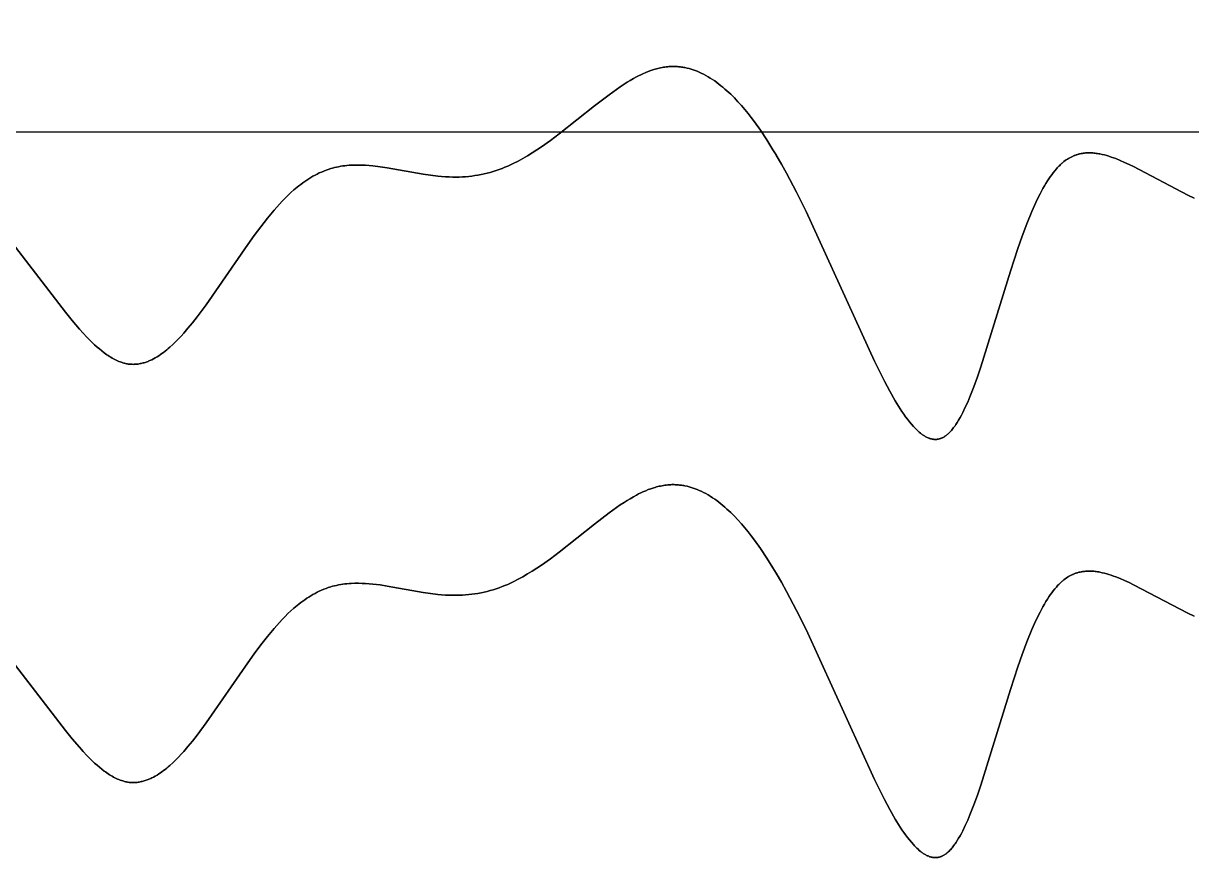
# Model space of a CAD drawing. Header units: feet. Extents: x 0 to 1.5, y 93.18 to 96.08.
# Drawn here: x 0.1875 to 0.375, y 93.2169 to 93.3508 of the extents above; entities that cross this region are included whole.
import ezdxf

# ---------------------------------------------------------------- set-up
doc = ezdxf.new("R2010")
doc.units = ezdxf.units.FT
doc.header["$MEASUREMENT"] = 0
doc.layers.add('Default', color=7, linetype='Continuous', true_color=0x000000)

msp = doc.modelspace()

# ---------------------------------------------------------------- linework, layer by layer
at = {"layer": 'Default'}
msp.add_lwpolyline([(0, 96), (1.5, 96), (1.5, 93.33333), (0, 93.33333)], close=True, dxfattribs=at)
for points in [[(0.18624, 93.31488), (0.19424, 93.30446), (0.19533, 93.30311), (0.19649, 93.30175), (0.19709, 93.30109), (0.1977, 93.30044), (0.19832, 93.29981), (0.19894, 93.29922), (0.19934, 93.29886), (0.19971, 93.29855), (0.20009, 93.29823), (0.20049, 93.29793), (0.20069, 93.29778), (0.20089, 93.29763), (0.2011, 93.29749), (0.20131, 93.29736), (0.20152, 93.29722), (0.20174, 93.2971), (0.20196, 93.29698), (0.20217, 93.29686), (0.2024, 93.29675), (0.20262, 93.29665), (0.20282, 93.29656), (0.20303, 93.29648), (0.20324, 93.29641), (0.20345, 93.29634), (0.2036, 93.2963), (0.20375, 93.29626), (0.20389, 93.29623), (0.20404, 93.29619), (0.20419, 93.29617), (0.20434, 93.29614), (0.2045, 93.29612), (0.20465, 93.29611), (0.20481, 93.29609), (0.20498, 93.29609), (0.20514, 93.29608), (0.2053, 93.29609), (0.20546, 93.29609), (0.20563, 93.29611), (0.20579, 93.29612), (0.20595, 93.29614), (0.20611, 93.29617), (0.20627, 93.2962), (0.20642, 93.29623), (0.20658, 93.29627), (0.20674, 93.29631), (0.2069, 93.29635), (0.20705, 93.2964), (0.20721, 93.29645), (0.20736, 93.29651), (0.20751, 93.29656), (0.20766, 93.29663), (0.20781, 93.29669), (0.20796, 93.29676), (0.2081, 93.29683), (0.20839, 93.29697), (0.20868, 93.29713), (0.20895, 93.29729), (0.20923, 93.29747), (0.2095, 93.29765), (0.20975, 93.29783), (0.21001, 93.29801), (0.21026, 93.29821), (0.21051, 93.2984), (0.21075, 93.29861), (0.21099, 93.29882), (0.21147, 93.29925), (0.21194, 93.2997), (0.21239, 93.30016), (0.21282, 93.30062), (0.21324, 93.30108), (0.21392, 93.30187), (0.21465, 93.30276), (0.21538, 93.30369), (0.21683, 93.30565), (0.2235, 93.31531), (0.22454, 93.31676), (0.2256, 93.31817), (0.22667, 93.31953), (0.22775, 93.32082), (0.22861, 93.32179), (0.22905, 93.32226), (0.22951, 93.32273), (0.22997, 93.32319), (0.23045, 93.32364), (0.23093, 93.32407), (0.23142, 93.32449), (0.23172, 93.32473), (0.23203, 93.32497), (0.23234, 93.3252), (0.23266, 93.32543), (0.23298, 93.32565), (0.2333, 93.32586), (0.23363, 93.32606), (0.23397, 93.32626), (0.23431, 93.32645), (0.23465, 93.32662), (0.235, 93.32679), (0.23535, 93.32695), (0.23571, 93.3271), (0.23608, 93.32724), (0.23644, 93.32737), (0.23682, 93.32749), (0.23713, 93.32758), (0.23743, 93.32766), (0.23776, 93.32774), (0.2381, 93.3278), (0.23843, 93.32786), (0.23876, 93.32792), (0.2391, 93.32796), (0.23943, 93.328), (0.23977, 93.32803), (0.24011, 93.32805), (0.24069, 93.32807), (0.24127, 93.32807), (0.24185, 93.32806), (0.24243, 93.32803), (0.24301, 93.32798), (0.24359, 93.32793), (0.24474, 93.32779), (0.24588, 93.32762), (0.25166, 93.3266), (0.25285, 93.32643), (0.25403, 93.32628), (0.25463, 93.32623), (0.25524, 93.32618), (0.25584, 93.32615), (0.25645, 93.32613), (0.25696, 93.32613), (0.25746, 93.32614), (0.25797, 93.32616), (0.25847, 93.3262), (0.25897, 93.32624), (0.25947, 93.3263), (0.25997, 93.32637), (0.26046, 93.32645), (0.26095, 93.32654), (0.26144, 93.32664), (0.26193, 93.32676), (0.26242, 93.32689), (0.2629, 93.32703), (0.26338, 93.32718), (0.26386, 93.32735), (0.26434, 93.32752), (0.26479, 93.3277), (0.26524, 93.3279), (0.26568, 93.3281), (0.26612, 93.32831), (0.2669, 93.3287), (0.26767, 93.32912), (0.26843, 93.32956), (0.26918, 93.33003), (0.26993, 93.33051), (0.27066, 93.331), (0.27208, 93.33201), (0.27348, 93.33306), (0.27919, 93.33757), (0.2815, 93.33935), (0.2827, 93.34021), (0.2833, 93.34063), (0.2839, 93.34103), (0.28439, 93.34134), (0.28489, 93.34165), (0.2854, 93.34194), (0.28591, 93.34222), (0.28625, 93.3424), (0.28659, 93.34256), (0.28693, 93.34272), (0.28738, 93.34292), (0.2878, 93.34309), (0.28823, 93.34325), (0.28867, 93.34339), (0.28889, 93.34346), (0.28911, 93.34352), (0.28933, 93.34358), (0.28955, 93.34363), (0.28978, 93.34368), (0.29, 93.34372), (0.29023, 93.34376), (0.29045, 93.34379), (0.29068, 93.34382), (0.29091, 93.34385), (0.29108, 93.34386), (0.29125, 93.34387), (0.29143, 93.34388), (0.2916, 93.34389), (0.29177, 93.34389), (0.29195, 93.34389), (0.29212, 93.34388), (0.29229, 93.34388), (0.29247, 93.34387), (0.29264, 93.34385), (0.29281, 93.34384), (0.29298, 93.34382), (0.29315, 93.34379), (0.29333, 93.34377), (0.2935, 93.34374), (0.29367, 93.34371), (0.29401, 93.34363), (0.29434, 93.34355), (0.29468, 93.34345), (0.29501, 93.34335), (0.29533, 93.34323), (0.29565, 93.34311), (0.29597, 93.34297), (0.29629, 93.34283), (0.29666, 93.34264), (0.29703, 93.34245), (0.29739, 93.34224), (0.29775, 93.34203), (0.2981, 93.3418), (0.29845, 93.34156), (0.29879, 93.34132), (0.29912, 93.34106), (0.29945, 93.3408), (0.29978, 93.34054), (0.3001, 93.34026), (0.30041, 93.33999), (0.30102, 93.33942), (0.30161, 93.33883), (0.30217, 93.33823), (0.30273, 93.33761), (0.30327, 93.33698), (0.3038, 93.33633), (0.30432, 93.33567), (0.30482, 93.335), (0.30578, 93.33366), (0.30682, 93.3321), (0.30781, 93.33052), (0.3083, 93.32971), (0.30832, 93.32967), (0.30916, 93.32823), (0.30999, 93.32674), (0.31159, 93.3237), (0.31312, 93.32062), (0.32408, 93.29657), (0.32569, 93.29336), (0.32655, 93.29177), (0.32743, 93.29023), (0.32795, 93.28938), (0.32851, 93.28852), (0.3288, 93.28809), (0.3291, 93.28768), (0.3294, 93.28727), (0.32971, 93.28688), (0.33002, 93.28651), (0.33035, 93.28613), (0.33053, 93.28594), (0.33071, 93.28575), (0.3309, 93.28556), (0.3311, 93.28538), (0.33129, 93.2852), (0.3315, 93.28504), (0.3316, 93.28495), (0.33171, 93.28488), (0.33181, 93.2848), (0.33192, 93.28473), (0.33203, 93.28466), (0.33213, 93.28459), (0.33224, 93.28452), (0.33235, 93.28446), (0.33246, 93.2844), (0.33257, 93.28435), (0.33269, 93.2843), (0.3328, 93.28425), (0.33288, 93.28422), (0.33295, 93.2842), (0.33303, 93.28417), (0.33311, 93.28415), (0.33319, 93.28413), (0.33326, 93.28411), (0.33334, 93.28409), (0.33342, 93.28408), (0.33349, 93.28407), (0.33357, 93.28406), (0.33365, 93.28405), (0.33372, 93.28404), (0.3338, 93.28404), (0.33387, 93.28404), (0.33395, 93.28404), (0.33402, 93.28404), (0.3341, 93.28405), (0.33417, 93.28406), (0.33425, 93.28407), (0.33432, 93.28408), (0.3344, 93.2841), (0.33447, 93.28411), (0.33455, 93.28413), (0.33462, 93.28416), (0.3347, 93.28418), (0.33477, 93.28421), (0.33484, 93.28424), (0.33492, 93.28427), (0.33499, 93.2843), (0.33506, 93.28434), (0.33514, 93.28437), (0.33521, 93.28442), (0.33531, 93.28447), (0.3354, 93.28454), (0.3355, 93.2846), (0.33559, 93.28467), (0.33568, 93.28474), (0.33577, 93.28481), (0.33586, 93.28489), (0.33594, 93.28496), (0.33607, 93.28509), (0.3362, 93.28522), (0.33633, 93.28536), (0.33645, 93.28549), (0.33657, 93.28564), (0.33669, 93.28578), (0.3368, 93.28593), (0.33691, 93.28607), (0.33703, 93.28624), (0.33715, 93.28641), (0.33738, 93.28677), (0.33761, 93.28714), (0.33783, 93.28753), (0.33805, 93.28793), (0.33827, 93.28834), (0.33868, 93.28919), (0.33906, 93.29004), (0.33942, 93.29089), (0.34005, 93.29249), (0.34063, 93.29408), (0.34118, 93.29569), (0.34592, 93.31104), (0.34711, 93.31468), (0.3478, 93.31665), (0.34855, 93.31865), (0.34936, 93.32063), (0.34979, 93.3216), (0.35023, 93.32254), (0.35068, 93.32344), (0.35114, 93.3243), (0.35137, 93.32472), (0.35161, 93.32512), (0.35185, 93.32551), (0.3521, 93.32588), (0.35232, 93.3262), (0.35254, 93.32652), (0.35278, 93.32684), (0.35303, 93.32715), (0.35329, 93.32745), (0.35342, 93.3276), (0.35355, 93.32774), (0.35369, 93.32789), (0.35383, 93.32802), (0.35397, 93.32816), (0.35411, 93.32829), (0.35422, 93.32839), (0.35433, 93.32848), (0.35451, 93.32863), (0.3547, 93.32877), (0.35488, 93.3289), (0.35507, 93.32902), (0.35526, 93.32914), (0.35546, 93.32925), (0.35556, 93.3293), (0.35566, 93.32935), (0.35576, 93.3294), (0.35586, 93.32945), (0.35596, 93.3295), (0.35606, 93.32954), (0.35616, 93.32958), (0.35627, 93.32962), (0.35637, 93.32966), (0.35648, 93.3297), (0.35659, 93.32973), (0.35669, 93.32976), (0.3568, 93.32979), (0.35691, 93.32982), (0.35702, 93.32985), (0.35713, 93.32987), (0.35725, 93.3299), (0.35736, 93.32992), (0.35747, 93.32994), (0.35759, 93.32995), (0.35778, 93.32998), (0.35798, 93.33), (0.35818, 93.33001), (0.35837, 93.33002), (0.35856, 93.33002), (0.35875, 93.33002), (0.35894, 93.33001), (0.35913, 93.33), (0.35932, 93.32998), (0.35951, 93.32996), (0.3597, 93.32994), (0.35989, 93.32991), (0.36008, 93.32988), (0.36027, 93.32984), (0.36064, 93.32977), (0.36101, 93.32968), (0.36138, 93.32958), (0.36173, 93.32947), (0.36209, 93.32935), (0.36245, 93.32923), (0.36281, 93.3291), (0.36353, 93.32881), (0.36424, 93.3285), (0.36495, 93.32817), (0.36565, 93.32783), (0.37438, 93.32325), (0.37539, 93.32277)], [(0.37539, 93.32277), (0.37438, 93.32325), (0.36565, 93.32783), (0.36495, 93.32817), (0.36424, 93.3285), (0.36353, 93.32881), (0.36281, 93.3291), (0.36245, 93.32923), (0.36209, 93.32935), (0.36173, 93.32947), (0.36138, 93.32958), (0.36101, 93.32968), (0.36064, 93.32977), (0.36027, 93.32984), (0.36008, 93.32988), (0.35989, 93.32991), (0.3597, 93.32994), (0.35951, 93.32996), (0.35932, 93.32998), (0.35913, 93.33), (0.35894, 93.33001), (0.35875, 93.33002), (0.35856, 93.33002), (0.35837, 93.33002), (0.35818, 93.33001), (0.35798, 93.33), (0.35778, 93.32998), (0.35759, 93.32995), (0.35747, 93.32994), (0.35736, 93.32992), (0.35725, 93.3299), (0.35713, 93.32987), (0.35702, 93.32985), (0.35691, 93.32982), (0.3568, 93.32979), (0.35669, 93.32976), (0.35659, 93.32973), (0.35648, 93.3297), (0.35637, 93.32966), (0.35627, 93.32962), (0.35616, 93.32958), (0.35606, 93.32954), (0.35596, 93.3295), (0.35586, 93.32945), (0.35576, 93.3294), (0.35566, 93.32935), (0.35556, 93.3293), (0.35546, 93.32925), (0.35526, 93.32914), (0.35507, 93.32902), (0.35488, 93.3289), (0.3547, 93.32877), (0.35451, 93.32863), (0.35433, 93.32848), (0.35422, 93.32839), (0.35411, 93.32829), (0.35397, 93.32816), (0.35383, 93.32802), (0.35369, 93.32789), (0.35355, 93.32774), (0.35342, 93.3276), (0.35329, 93.32745), (0.35303, 93.32715), (0.35278, 93.32684), (0.35254, 93.32652), (0.35232, 93.3262), (0.3521, 93.32588), (0.35185, 93.32551), (0.35161, 93.32512), (0.35137, 93.32472), (0.35114, 93.3243), (0.35068, 93.32344), (0.35023, 93.32254), (0.34979, 93.3216), (0.34936, 93.32063), (0.34855, 93.31865), (0.3478, 93.31665), (0.34711, 93.31468), (0.34592, 93.31104), (0.34118, 93.29569), (0.34063, 93.29408), (0.34005, 93.29249), (0.33942, 93.29089), (0.33906, 93.29004), (0.33868, 93.28919), (0.33827, 93.28834), (0.33805, 93.28793), (0.33783, 93.28753), (0.33761, 93.28714), (0.33738, 93.28677), (0.33715, 93.28641), (0.33703, 93.28624), (0.33691, 93.28607), (0.3368, 93.28593), (0.33669, 93.28578), (0.33657, 93.28564), (0.33645, 93.28549), (0.33633, 93.28536), (0.3362, 93.28522), (0.33607, 93.28509), (0.33594, 93.28496), (0.33586, 93.28489), (0.33577, 93.28481), (0.33568, 93.28474), (0.33559, 93.28467), (0.3355, 93.2846), (0.3354, 93.28454), (0.33531, 93.28447), (0.33521, 93.28442), (0.33514, 93.28437), (0.33506, 93.28434), (0.33499, 93.2843), (0.33492, 93.28427), (0.33484, 93.28424), (0.33477, 93.28421), (0.3347, 93.28418), (0.33462, 93.28416), (0.33455, 93.28413), (0.33447, 93.28411), (0.3344, 93.2841), (0.33432, 93.28408), (0.33425, 93.28407), (0.33417, 93.28406), (0.3341, 93.28405), (0.33402, 93.28404), (0.33395, 93.28404), (0.33387, 93.28404), (0.3338, 93.28404), (0.33372, 93.28404), (0.33365, 93.28405), (0.33357, 93.28406), (0.33349, 93.28407), (0.33342, 93.28408), (0.33334, 93.28409), (0.33326, 93.28411), (0.33319, 93.28413), (0.33311, 93.28415), (0.33303, 93.28417), (0.33295, 93.2842), (0.33288, 93.28422), (0.3328, 93.28425), (0.33269, 93.2843), (0.33257, 93.28435), (0.33246, 93.2844), (0.33235, 93.28446), (0.33224, 93.28452), (0.33213, 93.28459), (0.33203, 93.28466), (0.33192, 93.28473), (0.33181, 93.2848), (0.33171, 93.28488), (0.3316, 93.28495), (0.3315, 93.28504), (0.33129, 93.2852), (0.3311, 93.28538), (0.3309, 93.28556), (0.33071, 93.28575), (0.33053, 93.28594), (0.33035, 93.28613), (0.33002, 93.28651), (0.32971, 93.28688), (0.3294, 93.28727), (0.3291, 93.28768), (0.3288, 93.28809), (0.32851, 93.28852), (0.32795, 93.28938), (0.32743, 93.29023), (0.32655, 93.29177), (0.32569, 93.29336), (0.32408, 93.29657), (0.31312, 93.32062), (0.31159, 93.3237), (0.30999, 93.32674), (0.30916, 93.32823), (0.30832, 93.32967), (0.3083, 93.32971), (0.30781, 93.33052), (0.30682, 93.3321), (0.30578, 93.33366), (0.30482, 93.335), (0.30432, 93.33567), (0.3038, 93.33633), (0.30327, 93.33698), (0.30273, 93.33761), (0.30217, 93.33823), (0.30161, 93.33883), (0.30102, 93.33942), (0.30041, 93.33999), (0.3001, 93.34026), (0.29978, 93.34054), (0.29945, 93.3408), (0.29912, 93.34106), (0.29879, 93.34132), (0.29845, 93.34156), (0.2981, 93.3418), (0.29775, 93.34203), (0.29739, 93.34224), (0.29703, 93.34245), (0.29666, 93.34264), (0.29629, 93.34283), (0.29597, 93.34297), (0.29565, 93.34311), (0.29533, 93.34323), (0.29501, 93.34335), (0.29468, 93.34345), (0.29434, 93.34355), (0.29401, 93.34363), (0.29367, 93.34371), (0.2935, 93.34374), (0.29333, 93.34377), (0.29315, 93.34379), (0.29298, 93.34382), (0.29281, 93.34384), (0.29264, 93.34385), (0.29247, 93.34387), (0.29229, 93.34388), (0.29212, 93.34388), (0.29195, 93.34389), (0.29177, 93.34389), (0.2916, 93.34389), (0.29143, 93.34388), (0.29125, 93.34387), (0.29108, 93.34386), (0.29091, 93.34385), (0.29068, 93.34382), (0.29045, 93.34379), (0.29023, 93.34376), (0.29, 93.34372), (0.28978, 93.34368), (0.28955, 93.34363), (0.28933, 93.34358), (0.28911, 93.34352), (0.28889, 93.34346), (0.28867, 93.34339), (0.28823, 93.34325), (0.2878, 93.34309), (0.28738, 93.34292), (0.28693, 93.34272), (0.28659, 93.34256), (0.28625, 93.3424), (0.28591, 93.34222), (0.2854, 93.34194), (0.28489, 93.34165), (0.28439, 93.34134), (0.2839, 93.34103), (0.2833, 93.34063), (0.2827, 93.34021), (0.2815, 93.33935), (0.27919, 93.33757), (0.27348, 93.33306), (0.27208, 93.33201), (0.27066, 93.331), (0.26993, 93.33051), (0.26918, 93.33003), (0.26843, 93.32956), (0.26767, 93.32912), (0.2669, 93.3287), (0.26612, 93.32831), (0.26568, 93.3281), (0.26524, 93.3279), (0.26479, 93.3277), (0.26434, 93.32752), (0.26386, 93.32735), (0.26338, 93.32718), (0.2629, 93.32703), (0.26242, 93.32689), (0.26193, 93.32676), (0.26144, 93.32664), (0.26095, 93.32654), (0.26046, 93.32645), (0.25997, 93.32637), (0.25947, 93.3263), (0.25897, 93.32624), (0.25847, 93.3262), (0.25797, 93.32616), (0.25746, 93.32614), (0.25696, 93.32613), (0.25645, 93.32613), (0.25584, 93.32615), (0.25524, 93.32618), (0.25463, 93.32623), (0.25403, 93.32628), (0.25285, 93.32643), (0.25166, 93.3266), (0.24588, 93.32762), (0.24474, 93.32779), (0.24359, 93.32793), (0.24301, 93.32798), (0.24243, 93.32803), (0.24185, 93.32806), (0.24127, 93.32807), (0.24069, 93.32807), (0.24011, 93.32805), (0.23977, 93.32803), (0.23943, 93.328), (0.2391, 93.32796), (0.23876, 93.32792), (0.23843, 93.32786), (0.2381, 93.3278), (0.23776, 93.32774), (0.23743, 93.32766), (0.23713, 93.32758), (0.23682, 93.32749), (0.23644, 93.32737), (0.23608, 93.32724), (0.23571, 93.3271), (0.23535, 93.32695), (0.235, 93.32679), (0.23465, 93.32662), (0.23431, 93.32645), (0.23397, 93.32626), (0.23363, 93.32606), (0.2333, 93.32586), (0.23298, 93.32565), (0.23266, 93.32543), (0.23234, 93.3252), (0.23203, 93.32497), (0.23172, 93.32473), (0.23142, 93.32449), (0.23093, 93.32407), (0.23045, 93.32364), (0.22997, 93.32319), (0.22951, 93.32273), (0.22905, 93.32226), (0.22861, 93.32179), (0.22775, 93.32082), (0.22667, 93.31953), (0.2256, 93.31817), (0.22454, 93.31676), (0.2235, 93.31531), (0.21683, 93.30565), (0.21538, 93.30369), (0.21465, 93.30276), (0.21392, 93.30187), (0.21324, 93.30108), (0.21282, 93.30062), (0.21239, 93.30016), (0.21194, 93.2997), (0.21147, 93.29925), (0.21099, 93.29882), (0.21075, 93.29861), (0.21051, 93.2984), (0.21026, 93.29821), (0.21001, 93.29801), (0.20975, 93.29783), (0.2095, 93.29765), (0.20923, 93.29747), (0.20895, 93.29729), (0.20868, 93.29713), (0.20839, 93.29697), (0.2081, 93.29683), (0.20796, 93.29676), (0.20781, 93.29669), (0.20766, 93.29663), (0.20751, 93.29656), (0.20736, 93.29651), (0.20721, 93.29645), (0.20705, 93.2964), (0.2069, 93.29635), (0.20674, 93.29631), (0.20658, 93.29627), (0.20642, 93.29623), (0.20627, 93.2962), (0.20611, 93.29617), (0.20595, 93.29614), (0.20579, 93.29612), (0.20563, 93.29611), (0.20546, 93.29609), (0.2053, 93.29609), (0.20514, 93.29608), (0.20498, 93.29609), (0.20481, 93.29609), (0.20465, 93.29611), (0.2045, 93.29612), (0.20434, 93.29614), (0.20419, 93.29617), (0.20404, 93.29619), (0.20389, 93.29623), (0.20375, 93.29626), (0.2036, 93.2963), (0.20345, 93.29634), (0.20324, 93.29641), (0.20303, 93.29648), (0.20282, 93.29656), (0.20262, 93.29665), (0.2024, 93.29675), (0.20217, 93.29686), (0.20196, 93.29698), (0.20174, 93.2971), (0.20152, 93.29722), (0.20131, 93.29736), (0.2011, 93.29749), (0.20089, 93.29763), (0.20069, 93.29778), (0.20049, 93.29793), (0.20009, 93.29823), (0.19971, 93.29855), (0.19934, 93.29886), (0.19894, 93.29922), (0.19832, 93.29981), (0.1977, 93.30044), (0.19709, 93.30109), (0.19649, 93.30175), (0.19533, 93.30311), (0.19424, 93.30446), (0.18624, 93.31488)], [(0.18624, 93.24777), (0.19424, 93.23734), (0.19533, 93.236), (0.19649, 93.23464), (0.19709, 93.23397), (0.1977, 93.23333), (0.19832, 93.2327), (0.19894, 93.23211), (0.19934, 93.23175), (0.19971, 93.23143), (0.20009, 93.23112), (0.20049, 93.23081), (0.20069, 93.23067), (0.20089, 93.23052), (0.2011, 93.23038), (0.20131, 93.23024), (0.20152, 93.23011), (0.20174, 93.22999), (0.20196, 93.22986), (0.20217, 93.22975), (0.2024, 93.22964), (0.20262, 93.22954), (0.20282, 93.22945), (0.20303, 93.22937), (0.20324, 93.2293), (0.20345, 93.22923), (0.2036, 93.22919), (0.20375, 93.22915), (0.20389, 93.22911), (0.20404, 93.22908), (0.20419, 93.22905), (0.20434, 93.22903), (0.2045, 93.22901), (0.20465, 93.22899), (0.20481, 93.22898), (0.20498, 93.22897), (0.20514, 93.22897), (0.2053, 93.22897), (0.20546, 93.22898), (0.20563, 93.22899), (0.20579, 93.22901), (0.20595, 93.22903), (0.20611, 93.22905), (0.20627, 93.22908), (0.20642, 93.22912), (0.20658, 93.22915), (0.20674, 93.22919), (0.2069, 93.22924), (0.20705, 93.22929), (0.20721, 93.22934), (0.20736, 93.22939), (0.20751, 93.22945), (0.20766, 93.22951), (0.20781, 93.22958), (0.20796, 93.22964), (0.2081, 93.22971), (0.20839, 93.22986), (0.20868, 93.23002), (0.20895, 93.23018), (0.20923, 93.23035), (0.2095, 93.23053), (0.20975, 93.23071), (0.21001, 93.2309), (0.21026, 93.23109), (0.21051, 93.23129), (0.21075, 93.2315), (0.21099, 93.23171), (0.21147, 93.23214), (0.21194, 93.23259), (0.21239, 93.23304), (0.21282, 93.23351), (0.21324, 93.23397), (0.21392, 93.23475), (0.21465, 93.23564), (0.21538, 93.23658), (0.21683, 93.23854), (0.2235, 93.2482), (0.22454, 93.24964), (0.2256, 93.25106), (0.22667, 93.25242), (0.22775, 93.25371), (0.22861, 93.25467), (0.22905, 93.25515), (0.22951, 93.25562), (0.22997, 93.25608), (0.23045, 93.25653), (0.23093, 93.25696), (0.23142, 93.25738), (0.23172, 93.25762), (0.23203, 93.25786), (0.23234, 93.25809), (0.23266, 93.25832), (0.23298, 93.25854), (0.2333, 93.25875), (0.23363, 93.25895), (0.23397, 93.25915), (0.23431, 93.25933), (0.23465, 93.25951), (0.235, 93.25968), (0.23535, 93.25984), (0.23571, 93.25999), (0.23608, 93.26013), (0.23644, 93.26026), (0.23682, 93.26038), (0.23713, 93.26047), (0.23743, 93.26055), (0.23776, 93.26062), (0.2381, 93.26069), (0.23843, 93.26075), (0.23876, 93.2608), (0.2391, 93.26085), (0.23943, 93.26088), (0.23977, 93.26091), (0.24011, 93.26093), (0.24069, 93.26096), (0.24127, 93.26096), (0.24185, 93.26094), (0.24243, 93.26092), (0.24301, 93.26087), (0.24359, 93.26082), (0.24474, 93.26068), (0.24588, 93.26051), (0.25166, 93.25949), (0.25285, 93.25931), (0.25403, 93.25917), (0.25463, 93.25911), (0.25524, 93.25907), (0.25584, 93.25904), (0.25645, 93.25902), (0.25696, 93.25902), (0.25746, 93.25903), (0.25797, 93.25905), (0.25847, 93.25908), (0.25897, 93.25913), (0.25947, 93.25919), (0.25997, 93.25925), (0.26046, 93.25933), (0.26095, 93.25943), (0.26144, 93.25953), (0.26193, 93.25965), (0.26242, 93.25978), (0.2629, 93.25992), (0.26338, 93.26007), (0.26386, 93.26023), (0.26434, 93.26041), (0.26479, 93.26059), (0.26524, 93.26078), (0.26568, 93.26098), (0.26612, 93.26119), (0.2669, 93.26159), (0.26767, 93.26201), (0.26843, 93.26245), (0.26918, 93.26291), (0.26993, 93.26339), (0.27066, 93.26388), (0.27208, 93.2649), (0.27348, 93.26594), (0.27919, 93.27046), (0.2815, 93.27224), (0.2827, 93.2731), (0.2833, 93.27352), (0.2839, 93.27391), (0.28439, 93.27423), (0.28489, 93.27453), (0.2854, 93.27483), (0.28591, 93.27511), (0.28625, 93.27528), (0.28659, 93.27545), (0.28693, 93.27561), (0.28738, 93.27581), (0.2878, 93.27598), (0.28823, 93.27613), (0.28867, 93.27628), (0.28889, 93.27634), (0.28911, 93.27641), (0.28933, 93.27646), (0.28955, 93.27652), (0.28978, 93.27656), (0.29, 93.27661), (0.29023, 93.27665), (0.29045, 93.27668), (0.29068, 93.27671), (0.29091, 93.27674), (0.29108, 93.27675), (0.29125, 93.27676), (0.29143, 93.27677), (0.2916, 93.27678), (0.29177, 93.27678), (0.29195, 93.27678), (0.29212, 93.27677), (0.29229, 93.27676), (0.29247, 93.27675), (0.29264, 93.27674), (0.29281, 93.27672), (0.29298, 93.2767), (0.29315, 93.27668), (0.29333, 93.27665), (0.2935, 93.27663), (0.29367, 93.27659), (0.29401, 93.27652), (0.29434, 93.27644), (0.29468, 93.27634), (0.29501, 93.27624), (0.29533, 93.27612), (0.29565, 93.276), (0.29597, 93.27586), (0.29629, 93.27572), (0.29666, 93.27553), (0.29703, 93.27534), (0.29739, 93.27513), (0.29775, 93.27491), (0.2981, 93.27469), (0.29845, 93.27445), (0.29879, 93.27421), (0.29912, 93.27395), (0.29945, 93.27369), (0.29978, 93.27343), (0.3001, 93.27315), (0.30041, 93.27287), (0.30102, 93.2723), (0.30161, 93.27172), (0.30217, 93.27112), (0.30273, 93.2705), (0.30327, 93.26987), (0.3038, 93.26922), (0.30432, 93.26856), (0.30482, 93.26789), (0.30578, 93.26654), (0.30682, 93.26499), (0.30781, 93.26341), (0.3083, 93.2626), (0.30832, 93.26256), (0.30916, 93.26111), (0.30999, 93.25963), (0.31159, 93.25659), (0.31312, 93.25351), (0.32408, 93.22945), (0.32569, 93.22625), (0.32655, 93.22465), (0.32743, 93.22312), (0.32795, 93.22226), (0.32851, 93.22141), (0.3288, 93.22098), (0.3291, 93.22057), (0.3294, 93.22016), (0.32971, 93.21977), (0.33002, 93.2194), (0.33035, 93.21901), (0.33053, 93.21882), (0.33071, 93.21863), (0.3309, 93.21845), (0.3311, 93.21827), (0.33129, 93.21809), (0.3315, 93.21792), (0.3316, 93.21784), (0.33171, 93.21776), (0.33181, 93.21769), (0.33192, 93.21761), (0.33203, 93.21754), (0.33213, 93.21748), (0.33224, 93.21741), (0.33235, 93.21735), (0.33246, 93.21729), (0.33257, 93.21724), (0.33269, 93.21719), (0.3328, 93.21714), (0.33288, 93.21711), (0.33295, 93.21708), (0.33303, 93.21706), (0.33311, 93.21704), (0.33319, 93.21702), (0.33326, 93.217), (0.33334, 93.21698), (0.33342, 93.21697), (0.33349, 93.21695), (0.33357, 93.21694), (0.33365, 93.21694), (0.33372, 93.21693), (0.3338, 93.21693), (0.33387, 93.21693), (0.33395, 93.21693), (0.33402, 93.21693), (0.3341, 93.21694), (0.33417, 93.21695), (0.33425, 93.21696), (0.33432, 93.21697), (0.3344, 93.21698), (0.33447, 93.217), (0.33455, 93.21702), (0.33462, 93.21704), (0.3347, 93.21707), (0.33477, 93.21709), (0.33484, 93.21712), (0.33492, 93.21715), (0.33499, 93.21719), (0.33506, 93.21722), (0.33514, 93.21726), (0.33521, 93.2173), (0.33531, 93.21736), (0.3354, 93.21742), (0.3355, 93.21749), (0.33559, 93.21756), (0.33568, 93.21763), (0.33577, 93.2177), (0.33586, 93.21777), (0.33594, 93.21785), (0.33607, 93.21798), (0.3362, 93.21811), (0.33633, 93.21824), (0.33645, 93.21838), (0.33657, 93.21852), (0.33669, 93.21867), (0.3368, 93.21881), (0.33691, 93.21896), (0.33703, 93.21913), (0.33715, 93.2193), (0.33738, 93.21966), (0.33761, 93.22003), (0.33783, 93.22042), (0.33805, 93.22082), (0.33827, 93.22123), (0.33868, 93.22207), (0.33906, 93.22293), (0.33942, 93.22378), (0.34005, 93.22538), (0.34063, 93.22697), (0.34118, 93.22857), (0.34592, 93.24393), (0.34711, 93.24756), (0.3478, 93.24954), (0.34855, 93.25154), (0.34936, 93.25352), (0.34979, 93.25449), (0.35023, 93.25542), (0.35068, 93.25633), (0.35114, 93.25719), (0.35137, 93.25761), (0.35161, 93.25801), (0.35185, 93.2584), (0.3521, 93.25877), (0.35232, 93.25909), (0.35254, 93.25941), (0.35278, 93.25973), (0.35303, 93.26004), (0.35329, 93.26034), (0.35342, 93.26049), (0.35355, 93.26063), (0.35369, 93.26077), (0.35383, 93.26091), (0.35397, 93.26105), (0.35411, 93.26118), (0.35422, 93.26127), (0.35433, 93.26137), (0.35451, 93.26152), (0.3547, 93.26165), (0.35488, 93.26179), (0.35507, 93.26191), (0.35526, 93.26203), (0.35546, 93.26214), (0.35556, 93.26219), (0.35566, 93.26224), (0.35576, 93.26229), (0.35586, 93.26234), (0.35596, 93.26238), (0.35606, 93.26243), (0.35616, 93.26247), (0.35627, 93.26251), (0.35637, 93.26255), (0.35648, 93.26258), (0.35659, 93.26262), (0.35669, 93.26265), (0.3568, 93.26268), (0.35691, 93.26271), (0.35702, 93.26274), (0.35713, 93.26276), (0.35725, 93.26278), (0.35736, 93.2628), (0.35747, 93.26282), (0.35759, 93.26284), (0.35778, 93.26286), (0.35798, 93.26288), (0.35818, 93.2629), (0.35837, 93.2629), (0.35856, 93.26291), (0.35875, 93.2629), (0.35894, 93.2629), (0.35913, 93.26288), (0.35932, 93.26287), (0.35951, 93.26285), (0.3597, 93.26283), (0.35989, 93.2628), (0.36008, 93.26277), (0.36027, 93.26273), (0.36064, 93.26265), (0.36101, 93.26256), (0.36138, 93.26246), (0.36173, 93.26236), (0.36209, 93.26224), (0.36245, 93.26212), (0.36281, 93.26198), (0.36353, 93.2617), (0.36424, 93.26138), (0.36495, 93.26106), (0.36565, 93.26072), (0.37438, 93.25614), (0.37539, 93.25566)], [(0.37539, 93.25566), (0.37438, 93.25614), (0.36565, 93.26072), (0.36495, 93.26106), (0.36424, 93.26138), (0.36353, 93.2617), (0.36281, 93.26198), (0.36245, 93.26212), (0.36209, 93.26224), (0.36173, 93.26236), (0.36138, 93.26246), (0.36101, 93.26256), (0.36064, 93.26265), (0.36027, 93.26273), (0.36008, 93.26277), (0.35989, 93.2628), (0.3597, 93.26283), (0.35951, 93.26285), (0.35932, 93.26287), (0.35913, 93.26288), (0.35894, 93.2629), (0.35875, 93.2629), (0.35856, 93.26291), (0.35837, 93.2629), (0.35818, 93.2629), (0.35798, 93.26288), (0.35778, 93.26286), (0.35759, 93.26284), (0.35747, 93.26282), (0.35736, 93.2628), (0.35725, 93.26278), (0.35713, 93.26276), (0.35702, 93.26274), (0.35691, 93.26271), (0.3568, 93.26268), (0.35669, 93.26265), (0.35659, 93.26262), (0.35648, 93.26258), (0.35637, 93.26255), (0.35627, 93.26251), (0.35616, 93.26247), (0.35606, 93.26243), (0.35596, 93.26238), (0.35586, 93.26234), (0.35576, 93.26229), (0.35566, 93.26224), (0.35556, 93.26219), (0.35546, 93.26214), (0.35526, 93.26203), (0.35507, 93.26191), (0.35488, 93.26179), (0.3547, 93.26165), (0.35451, 93.26152), (0.35433, 93.26137), (0.35422, 93.26127), (0.35411, 93.26118), (0.35397, 93.26105), (0.35383, 93.26091), (0.35369, 93.26077), (0.35355, 93.26063), (0.35342, 93.26049), (0.35329, 93.26034), (0.35303, 93.26004), (0.35278, 93.25973), (0.35254, 93.25941), (0.35232, 93.25909), (0.3521, 93.25877), (0.35185, 93.2584), (0.35161, 93.25801), (0.35137, 93.25761), (0.35114, 93.25719), (0.35068, 93.25633), (0.35023, 93.25542), (0.34979, 93.25449), (0.34936, 93.25352), (0.34855, 93.25154), (0.3478, 93.24954), (0.34711, 93.24756), (0.34592, 93.24393), (0.34118, 93.22857), (0.34063, 93.22697), (0.34005, 93.22538), (0.33942, 93.22378), (0.33906, 93.22293), (0.33868, 93.22207), (0.33827, 93.22123), (0.33805, 93.22082), (0.33783, 93.22042), (0.33761, 93.22003), (0.33738, 93.21966), (0.33715, 93.2193), (0.33703, 93.21913), (0.33691, 93.21896), (0.3368, 93.21881), (0.33669, 93.21867), (0.33657, 93.21852), (0.33645, 93.21838), (0.33633, 93.21824), (0.3362, 93.21811), (0.33607, 93.21798), (0.33594, 93.21785), (0.33586, 93.21777), (0.33577, 93.2177), (0.33568, 93.21763), (0.33559, 93.21756), (0.3355, 93.21749), (0.3354, 93.21742), (0.33531, 93.21736), (0.33521, 93.2173), (0.33514, 93.21726), (0.33506, 93.21722), (0.33499, 93.21719), (0.33492, 93.21715), (0.33484, 93.21712), (0.33477, 93.21709), (0.3347, 93.21707), (0.33462, 93.21704), (0.33455, 93.21702), (0.33447, 93.217), (0.3344, 93.21698), (0.33432, 93.21697), (0.33425, 93.21696), (0.33417, 93.21695), (0.3341, 93.21694), (0.33402, 93.21693), (0.33395, 93.21693), (0.33387, 93.21693), (0.3338, 93.21693), (0.33372, 93.21693), (0.33365, 93.21694), (0.33357, 93.21694), (0.33349, 93.21695), (0.33342, 93.21697), (0.33334, 93.21698), (0.33326, 93.217), (0.33319, 93.21702), (0.33311, 93.21704), (0.33303, 93.21706), (0.33295, 93.21708), (0.33288, 93.21711), (0.3328, 93.21714), (0.33269, 93.21719), (0.33257, 93.21724), (0.33246, 93.21729), (0.33235, 93.21735), (0.33224, 93.21741), (0.33213, 93.21748), (0.33203, 93.21754), (0.33192, 93.21761), (0.33181, 93.21769), (0.33171, 93.21776), (0.3316, 93.21784), (0.3315, 93.21792), (0.33129, 93.21809), (0.3311, 93.21827), (0.3309, 93.21845), (0.33071, 93.21863), (0.33053, 93.21882), (0.33035, 93.21901), (0.33002, 93.2194), (0.32971, 93.21977), (0.3294, 93.22016), (0.3291, 93.22057), (0.3288, 93.22098), (0.32851, 93.22141), (0.32795, 93.22226), (0.32743, 93.22312), (0.32655, 93.22465), (0.32569, 93.22625), (0.32408, 93.22945), (0.31312, 93.25351), (0.31159, 93.25659), (0.30999, 93.25963), (0.30916, 93.26111), (0.30832, 93.26256), (0.3083, 93.2626), (0.30781, 93.26341), (0.30682, 93.26499), (0.30578, 93.26654), (0.30482, 93.26789), (0.30432, 93.26856), (0.3038, 93.26922), (0.30327, 93.26987), (0.30273, 93.2705), (0.30217, 93.27112), (0.30161, 93.27172), (0.30102, 93.2723), (0.30041, 93.27287), (0.3001, 93.27315), (0.29978, 93.27343), (0.29945, 93.27369), (0.29912, 93.27395), (0.29879, 93.27421), (0.29845, 93.27445), (0.2981, 93.27469), (0.29775, 93.27491), (0.29739, 93.27513), (0.29703, 93.27534), (0.29666, 93.27553), (0.29629, 93.27572), (0.29597, 93.27586), (0.29565, 93.276), (0.29533, 93.27612), (0.29501, 93.27624), (0.29468, 93.27634), (0.29434, 93.27644), (0.29401, 93.27652), (0.29367, 93.27659), (0.2935, 93.27663), (0.29333, 93.27665), (0.29315, 93.27668), (0.29298, 93.2767), (0.29281, 93.27672), (0.29264, 93.27674), (0.29247, 93.27675), (0.29229, 93.27676), (0.29212, 93.27677), (0.29195, 93.27678), (0.29177, 93.27678), (0.2916, 93.27678), (0.29143, 93.27677), (0.29125, 93.27676), (0.29108, 93.27675), (0.29091, 93.27674), (0.29068, 93.27671), (0.29045, 93.27668), (0.29023, 93.27665), (0.29, 93.27661), (0.28978, 93.27656), (0.28955, 93.27652), (0.28933, 93.27646), (0.28911, 93.27641), (0.28889, 93.27634), (0.28867, 93.27628), (0.28823, 93.27613), (0.2878, 93.27598), (0.28738, 93.27581), (0.28693, 93.27561), (0.28659, 93.27545), (0.28625, 93.27528), (0.28591, 93.27511), (0.2854, 93.27483), (0.28489, 93.27453), (0.28439, 93.27423), (0.2839, 93.27391), (0.2833, 93.27352), (0.2827, 93.2731), (0.2815, 93.27224), (0.27919, 93.27046), (0.27348, 93.26594), (0.27208, 93.2649), (0.27066, 93.26388), (0.26993, 93.26339), (0.26918, 93.26291), (0.26843, 93.26245), (0.26767, 93.26201), (0.2669, 93.26159), (0.26612, 93.26119), (0.26568, 93.26098), (0.26524, 93.26078), (0.26479, 93.26059), (0.26434, 93.26041), (0.26386, 93.26023), (0.26338, 93.26007), (0.2629, 93.25992), (0.26242, 93.25978), (0.26193, 93.25965), (0.26144, 93.25953), (0.26095, 93.25943), (0.26046, 93.25933), (0.25997, 93.25925), (0.25947, 93.25919), (0.25897, 93.25913), (0.25847, 93.25908), (0.25797, 93.25905), (0.25746, 93.25903), (0.25696, 93.25902), (0.25645, 93.25902), (0.25584, 93.25904), (0.25524, 93.25907), (0.25463, 93.25911), (0.25403, 93.25917), (0.25285, 93.25931), (0.25166, 93.25949), (0.24588, 93.26051), (0.24474, 93.26068), (0.24359, 93.26082), (0.24301, 93.26087), (0.24243, 93.26092), (0.24185, 93.26094), (0.24127, 93.26096), (0.24069, 93.26096), (0.24011, 93.26093), (0.23977, 93.26091), (0.23943, 93.26088), (0.2391, 93.26085), (0.23876, 93.2608), (0.23843, 93.26075), (0.2381, 93.26069), (0.23776, 93.26062), (0.23743, 93.26055), (0.23713, 93.26047), (0.23682, 93.26038), (0.23644, 93.26026), (0.23608, 93.26013), (0.23571, 93.25999), (0.23535, 93.25984), (0.235, 93.25968), (0.23465, 93.25951), (0.23431, 93.25933), (0.23397, 93.25915), (0.23363, 93.25895), (0.2333, 93.25875), (0.23298, 93.25854), (0.23266, 93.25832), (0.23234, 93.25809), (0.23203, 93.25786), (0.23172, 93.25762), (0.23142, 93.25738), (0.23093, 93.25696), (0.23045, 93.25653), (0.22997, 93.25608), (0.22951, 93.25562), (0.22905, 93.25515), (0.22861, 93.25467), (0.22775, 93.25371), (0.22667, 93.25242), (0.2256, 93.25106), (0.22454, 93.24964), (0.2235, 93.2482), (0.21683, 93.23854), (0.21538, 93.23658), (0.21465, 93.23564), (0.21392, 93.23475), (0.21324, 93.23397), (0.21282, 93.23351), (0.21239, 93.23304), (0.21194, 93.23259), (0.21147, 93.23214), (0.21099, 93.23171), (0.21075, 93.2315), (0.21051, 93.23129), (0.21026, 93.23109), (0.21001, 93.2309), (0.20975, 93.23071), (0.2095, 93.23053), (0.20923, 93.23035), (0.20895, 93.23018), (0.20868, 93.23002), (0.20839, 93.22986), (0.2081, 93.22971), (0.20796, 93.22964), (0.20781, 93.22958), (0.20766, 93.22951), (0.20751, 93.22945), (0.20736, 93.22939), (0.20721, 93.22934), (0.20705, 93.22929), (0.2069, 93.22924), (0.20674, 93.22919), (0.20658, 93.22915), (0.20642, 93.22912), (0.20627, 93.22908), (0.20611, 93.22905), (0.20595, 93.22903), (0.20579, 93.22901), (0.20563, 93.22899), (0.20546, 93.22898), (0.2053, 93.22897), (0.20514, 93.22897), (0.20498, 93.22897), (0.20481, 93.22898), (0.20465, 93.22899), (0.2045, 93.22901), (0.20434, 93.22903), (0.20419, 93.22905), (0.20404, 93.22908), (0.20389, 93.22911), (0.20375, 93.22915), (0.2036, 93.22919), (0.20345, 93.22923), (0.20324, 93.2293), (0.20303, 93.22937), (0.20282, 93.22945), (0.20262, 93.22954), (0.2024, 93.22964), (0.20217, 93.22975), (0.20196, 93.22986), (0.20174, 93.22999), (0.20152, 93.23011), (0.20131, 93.23024), (0.2011, 93.23038), (0.20089, 93.23052), (0.20069, 93.23067), (0.20049, 93.23081), (0.20009, 93.23112), (0.19971, 93.23143), (0.19934, 93.23175), (0.19894, 93.23211), (0.19832, 93.2327), (0.1977, 93.23333), (0.19709, 93.23397), (0.19649, 93.23464), (0.19533, 93.236), (0.19424, 93.23734), (0.18624, 93.24777)]]:
    msp.add_lwpolyline(points, dxfattribs=at)

doc.saveas('drawing.dxf')
